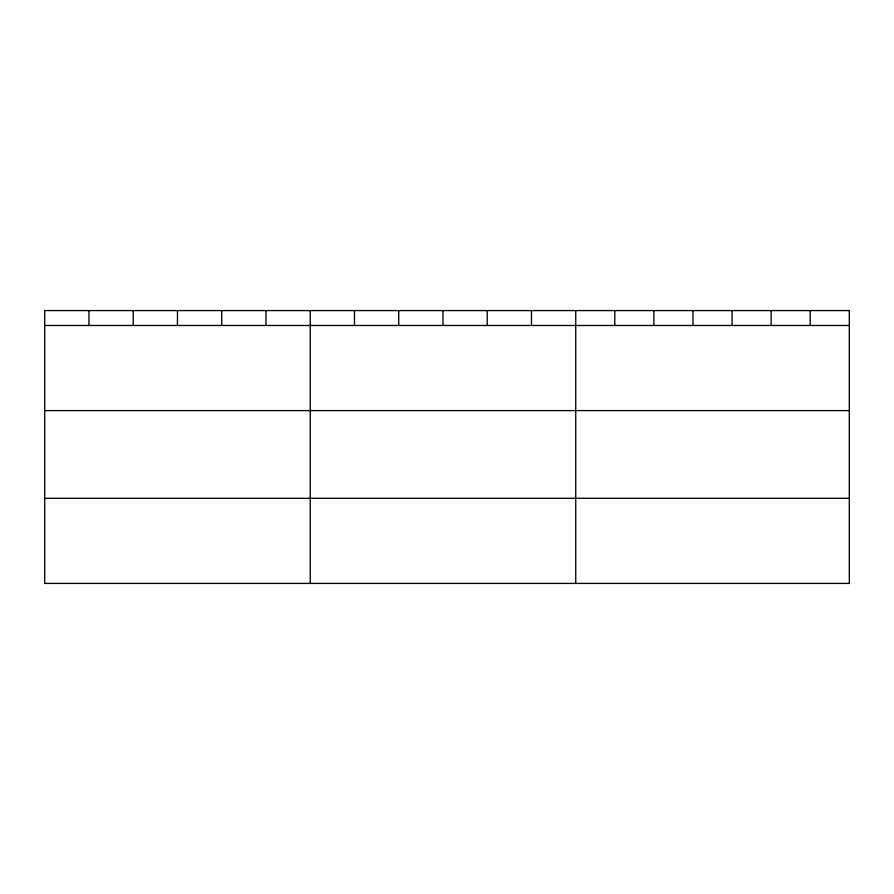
<?xml version="1.0" encoding="UTF-8"?>
<svg xmlns="http://www.w3.org/2000/svg" width="894" height="894" viewBox="0 0 894 894"><rect width="100%" height="100%" fill="white"/><g stroke="black" fill="none" stroke-linecap="round" stroke-linejoin="round"><path stroke-width="1.34" d="M44.7 325.483L849.3 325.483M44.7 410.603L849.3 410.603M44.7 498.304L849.3 498.304M810.221 310.576L810.221 325.483M771.142 310.576L771.142 325.483M732.063 310.576L732.063 325.483M692.973 310.576L692.973 325.483M653.894 310.576L653.894 325.483M614.815 310.576L614.815 325.483M575.736 310.576L575.736 583.424M531.483 310.576L531.483 325.483M487.23 310.576L487.23 325.483M442.977 310.576L442.977 325.483M398.724 310.576L398.724 325.483M354.471 310.576L354.471 325.483M310.218 310.576L310.218 583.424M265.965 310.576L265.965 325.483M221.712 310.576L221.712 325.483M177.459 310.576L177.459 325.483M133.206 310.576L133.206 325.483M88.953 310.576L88.953 325.483M849.3 310.576L44.7 310.576L44.7 583.424L849.3 583.424L849.3 310.576"/></g></svg>
